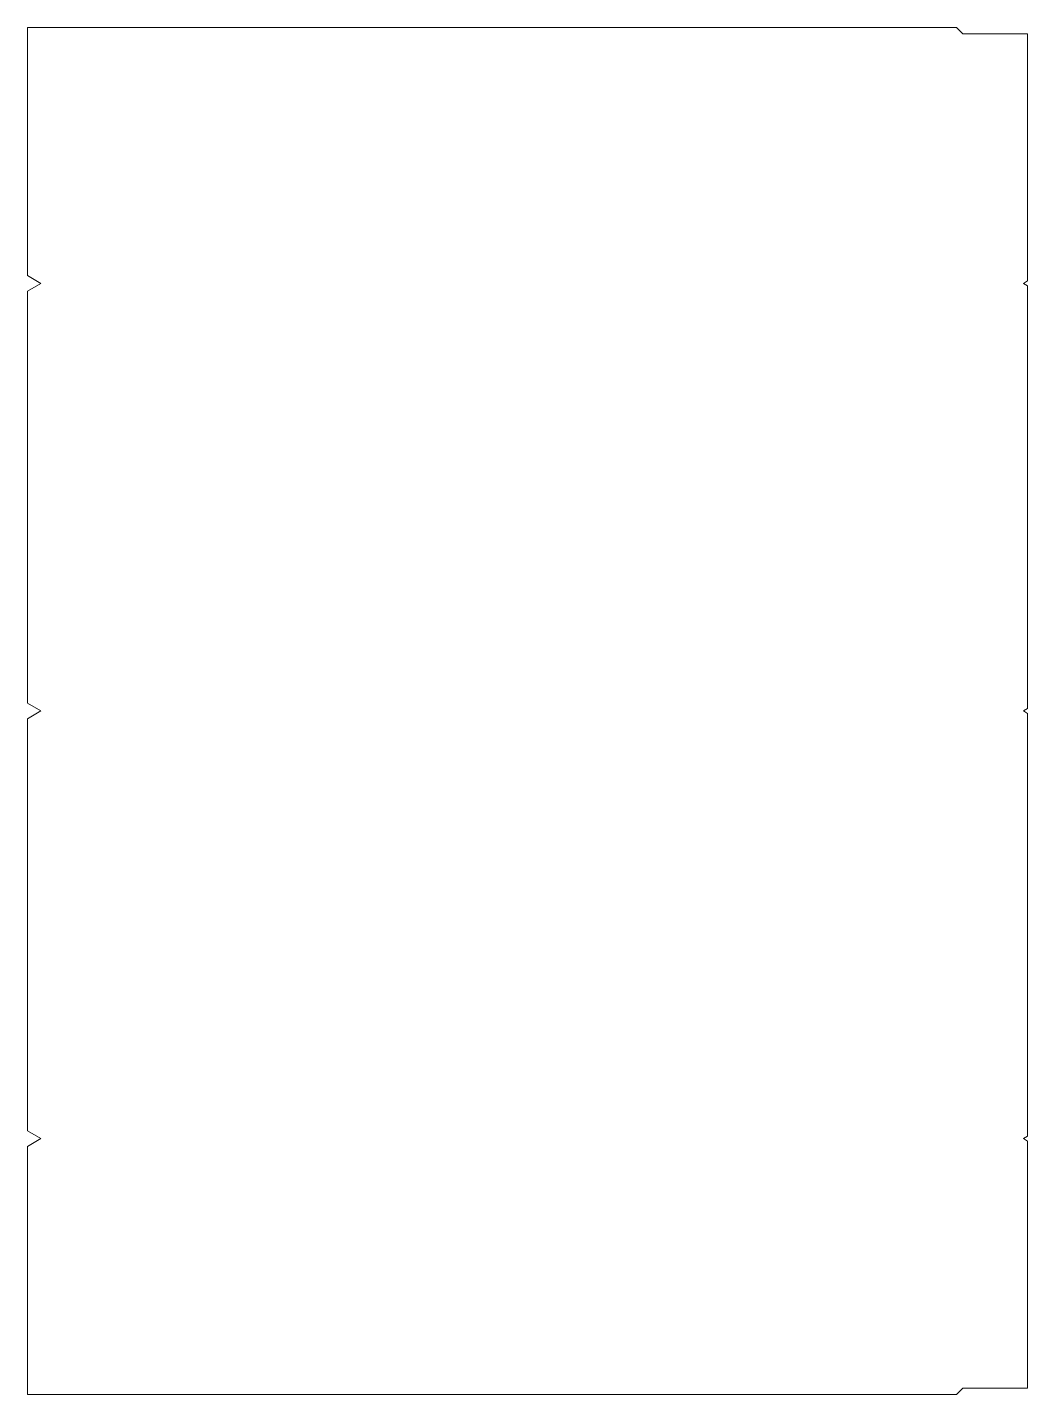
# Model space of a CAD drawing. Extents: x -1279 to -689, y 552 to 1359.
import ezdxf

# ---------------------------------------------------------------- set-up
doc = ezdxf.new("R2010")
doc.units = 0

msp = doc.modelspace()

# ---------------------------------------------------------------- linework, layer by layer
at = {"color": 7, "lineweight": 13}
for p, q in [((-1278.91, 1212.48), (-1278.91, 1358.86)), ((-730.91, 1358.86), (-1278.91, 1358.86)), ((-730.91, 1358.86), (-727.16, 1355.11)), ((-727.16, 1355.11), (-688.91, 1355.11)), ((-688.91, 1209.3), (-688.91, 1355.11)), ((-1270.91, 1207.86), (-1278.91, 1212.48)), ((-1278.91, 1203.24), (-1270.91, 1207.86)), ((-1278.91, 960.23), (-1278.91, 1203.24)), ((-688.91, 1209.3), (-691.41, 1207.86)), ((-691.41, 1207.86), (-688.91, 1206.42)), ((-688.91, 957.05), (-688.91, 1206.42)), ((-1278.91, 960.23), (-1270.91, 955.61)), ((-1270.91, 955.61), (-1278.91, 950.99)), ((-688.91, 957.05), (-691.41, 955.61)), ((-691.41, 955.61), (-688.91, 954.17)), ((-688.91, 704.8), (-688.91, 954.17)), ((-1278.91, 707.98), (-1278.91, 950.99)), ((-1270.91, 703.36), (-1278.91, 707.98)), ((-1270.91, 703.36), (-1278.91, 698.74)), ((-688.91, 704.8), (-691.41, 703.36)), ((-691.41, 703.36), (-688.91, 701.92)), ((-688.91, 556.11), (-688.91, 701.92)), ((-1278.91, 552.36), (-1278.91, 698.74)), ((-1278.91, 552.36), (-730.91, 552.36)), ((-727.16, 556.11), (-730.91, 552.36)), ((-688.91, 556.11), (-727.16, 556.11))]:
    msp.add_line(p, q, dxfattribs=at)

doc.saveas('drawing.dxf')
